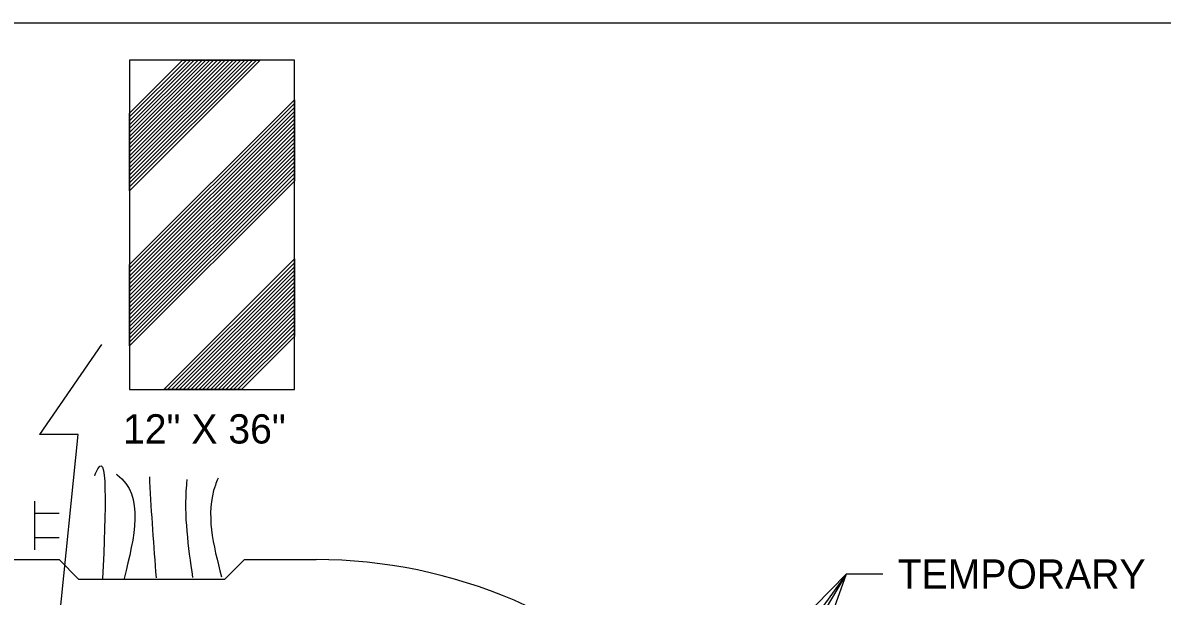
# Model space of a CAD drawing. Extents: x 1002 to 1035.5, y 1000.5 to 1021.5.
# Drawn here: x 1020.45 to 1028.24, y 1017.58 to 1021.5 of the extents above; entities that cross this region are included whole.
import ezdxf

# ---------------------------------------------------------------- set-up
doc = ezdxf.new("R2010")
doc.units = 0
doc.layers.add('Level 1', color=7, linetype='Continuous')
doc.layers.add('Level 10', color=7, linetype='Continuous')

msp = doc.modelspace()

# ---------------------------------------------------------------- linework, layer by layer
at = {"layer": 'Level 1'}
for p, q in [((1021.1839, 1020.8833), (1021.5455, 1021.2449)), ((1021.1839, 1020.3531), (1022.0758, 1021.2449)), ((1021.1839, 1020.3796), (1022.0493, 1021.2449)), ((1021.1839, 1020.4061), (1022.0228, 1021.2449)), ((1021.1839, 1020.4326), (1021.9963, 1021.2449)), ((1021.1839, 1020.4591), (1021.9698, 1021.2449)), ((1021.1839, 1020.4856), (1021.9433, 1021.2449)), ((1021.1839, 1020.5122), (1021.9168, 1021.2449)), ((1021.1839, 1020.5387), (1021.8903, 1021.2449)), ((1021.1839, 1020.5652), (1021.8637, 1021.2449)), ((1021.1839, 1020.5917), (1021.8372, 1021.2449)), ((1021.1839, 1020.6183), (1021.8107, 1021.2449)), ((1021.1839, 1020.6448), (1021.7842, 1021.2449)), ((1021.1839, 1020.6713), (1021.7577, 1021.2449)), ((1021.1839, 1020.6978), (1021.7311, 1021.2449)), ((1021.1839, 1020.7243), (1021.7046, 1021.2449)), ((1021.1839, 1020.7508), (1021.6781, 1021.2449)), ((1021.1839, 1020.7773), (1021.6516, 1021.2449)), ((1021.1839, 1020.8038), (1021.6251, 1021.2449)), ((1021.1839, 1020.8303), (1021.5985, 1021.2449)), ((1021.1839, 1020.8568), (1021.572, 1021.2449)), ((1022.3089, 1021.2449), (1021.1839, 1021.2449)), ((1021.1839, 1021.2449), (1021.1839, 1018.9949)), ((1022.3089, 1018.9949), (1022.3089, 1021.2449)), ((1021.1839, 1019.8493), (1022.3089, 1020.9743)), ((1021.1839, 1019.8493), (1022.2957, 1020.961)), ((1021.1839, 1019.8228), (1022.3089, 1020.9478)), ((1021.1839, 1019.7962), (1022.3089, 1020.9212)), ((1021.1839, 1019.7697), (1022.3089, 1020.8947)), ((1021.1839, 1019.7432), (1022.3089, 1020.8682)), ((1021.1839, 1019.7167), (1022.3089, 1020.8417)), ((1021.1839, 1019.6902), (1022.3089, 1020.8152)), ((1021.1839, 1019.6636), (1022.3089, 1020.7886)), ((1021.1839, 1019.6371), (1022.3089, 1020.7621)), ((1021.1839, 1019.6106), (1022.3089, 1020.7356)), ((1021.1839, 1019.5841), (1022.3089, 1020.7091)), ((1021.1839, 1019.5576), (1022.3089, 1020.6826)), ((1021.1839, 1019.531), (1022.3089, 1020.656)), ((1021.1839, 1019.5045), (1022.3089, 1020.6295)), ((1021.1839, 1019.478), (1022.3089, 1020.603)), ((1021.1839, 1019.4515), (1022.3089, 1020.5765)), ((1021.1839, 1019.425), (1022.3089, 1020.55)), ((1021.1839, 1019.3984), (1022.3089, 1020.5234)), ((1021.1839, 1019.3719), (1022.3089, 1020.4969)), ((1021.1839, 1019.3454), (1022.3089, 1020.4704)), ((1021.1839, 1019.3189), (1022.3089, 1020.4439)), ((1021.1839, 1019.2924), (1022.3089, 1020.4174)), ((1021.4168, 1018.9949), (1022.3089, 1019.8871)), ((1021.4433, 1018.9949), (1022.3089, 1019.8605)), ((1021.4698, 1018.9949), (1022.3089, 1019.834)), ((1021.4964, 1018.9949), (1022.3089, 1019.8075)), ((1021.5229, 1018.9949), (1022.3089, 1019.781)), ((1021.5494, 1018.9949), (1022.3089, 1019.7545)), ((1021.5759, 1018.9949), (1022.3089, 1019.7279)), ((1021.6024, 1018.9949), (1022.3089, 1019.7014)), ((1021.629, 1018.9949), (1022.3089, 1019.6749)), ((1021.6555, 1018.9949), (1022.3089, 1019.6484)), ((1021.682, 1018.9949), (1022.3089, 1019.6218)), ((1021.7085, 1018.9949), (1022.3089, 1019.5953)), ((1021.735, 1018.9949), (1022.3089, 1019.5688)), ((1021.7616, 1018.9949), (1022.3089, 1019.5423)), ((1021.7881, 1018.9949), (1022.3089, 1019.5158)), ((1021.8146, 1018.9949), (1022.3089, 1019.4893)), ((1021.8411, 1018.9949), (1022.3089, 1019.4628)), ((1021.8676, 1018.9949), (1022.3089, 1019.4363)), ((1021.8942, 1018.9949), (1022.3089, 1019.4098)), ((1021.9207, 1018.9949), (1022.3089, 1019.3833)), ((1020.9904, 1019.3014), (1020.5682, 1018.6872)), ((1021.9472, 1018.9949), (1022.3089, 1019.3568)), ((1021.1839, 1018.9949), (1022.3089, 1018.9949)), ((1020.8331, 1018.6872), (1020.5682, 1018.6872)), ((1020.6009, 1016.425), (1020.8331, 1018.6872)), ((1020.5354, 1017.9), (1020.5354, 1018.2333)), ((1020.5354, 1018.15), (1020.7021, 1018.15)), ((1020.5354, 1017.9833), (1020.7021, 1017.9833)), ((1020.2001, 1017.8333), (1020.7017, 1017.8333)), ((1020.7017, 1017.8333), (1020.835, 1017.7)), ((1021.835, 1017.7), (1021.9683, 1017.8333)), ((1021.9683, 1017.8333), (1022.4573, 1017.8333)), ((1026.078, 1017.7334), (1024.8188, 1015.9903)), ((1026.078, 1017.7334), (1024.8232, 1016.4591)), ((1026.078, 1017.7334), (1024.917, 1015.7754)), ((1026.078, 1017.7334), (1025.1375, 1015.0935)), ((1026.328, 1017.7334), (1026.078, 1017.7334)), ((1020.835, 1017.7), (1021.835, 1017.7))]:
    msp.add_line(p, q, dxfattribs=at)
for points in [[(1022.0758, 1021.2449), (1021.1839, 1020.3531), (1021.1839, 1020.8833), (1021.5455, 1021.2449)], [(1022.3089, 1020.9743), (1022.3089, 1020.4174), (1021.1839, 1019.2924), (1021.1839, 1019.8493)], [(1021.4168, 1018.9949), (1022.3089, 1019.8871), (1022.3089, 1019.3568), (1021.9472, 1018.9949)]]:
    msp.add_lwpolyline(points, close=True, dxfattribs=at)
msp.add_arc((1022.4572, 1014.4), 3.4333, 43.60273, 90, dxfattribs=at)
for points in [[(1020.9456, 1018.4064), (1020.9516, 1018.4215), (1020.9994, 1017.7046)], [(1021.0926, 1018.4178), (1021.0991, 1018.413), (1021.1463, 1017.7048)], [(1021.319, 1018.3992), (1021.3204, 1018.3678), (1021.3644, 1017.7084)], [(1021.5752, 1018.3814), (1021.5713, 1018.341), (1021.6133, 1017.7118)], [(1021.7875, 1018.3884), (1021.7693, 1018.3419), (1021.811, 1017.7165)]]:
    msp.add_spline(points, degree=3, dxfattribs=at)
at = {"layer": 'Level 10'}
msp.add_line((1007, 1021.5), (1035.5, 1021.5), dxfattribs=at)

# ---------------------------------------------------------------- texts
at = {"layer": 'Level 1'}
for s, p in [('12" X 36"', (1021.1385, 1018.6261)), ('TEMPORARY', (1026.4303, 1017.6346))]:
    msp.add_text(s, height=0.2, dxfattribs=at).set_placement(p)

doc.saveas('drawing.dxf')
